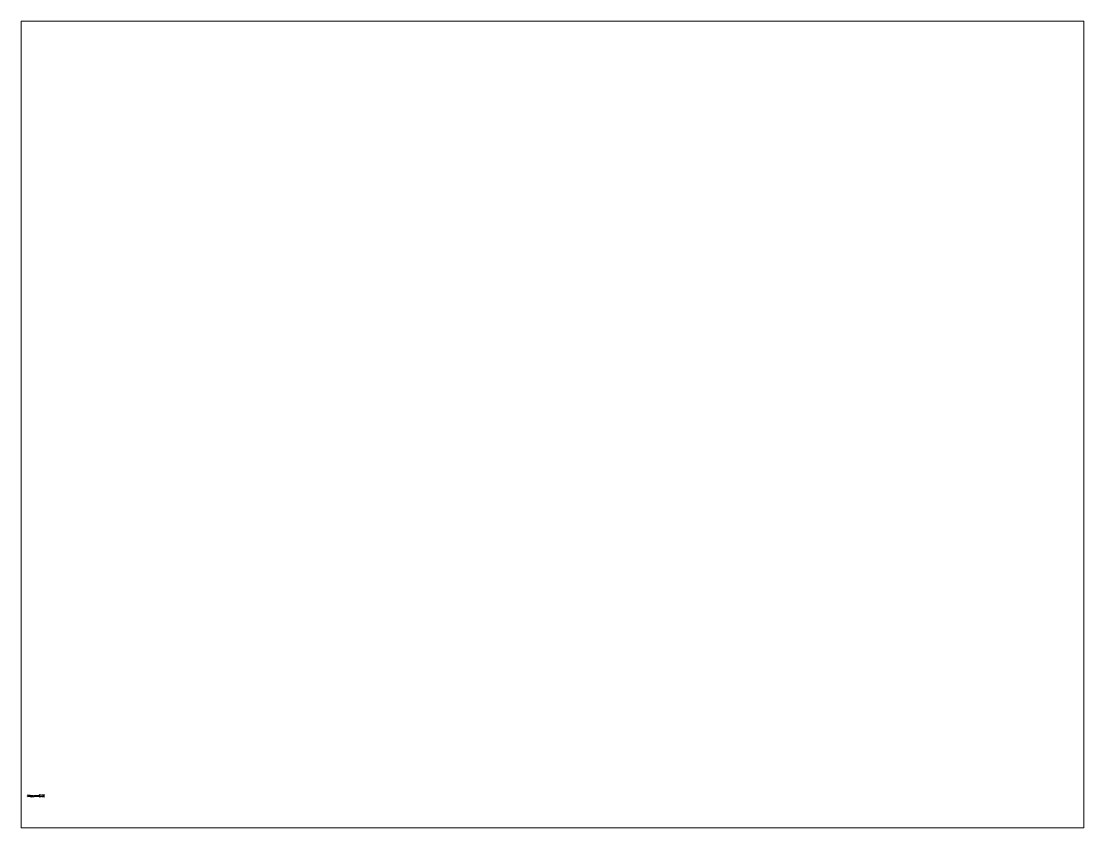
# Paper-space layout 'Layout1' of a CAD drawing. Header units: metres. Extents: x 26 to 231, y 20 to 176.
# The model-space entities are those that its viewports show. They can reach past a viewport. Long polylines and large blocks are cut down to what shows.
import ezdxf

# ---------------------------------------------------------------- set-up
doc = ezdxf.new("R2010")
doc.units = ezdxf.units.M
doc.header["$LTSCALE"] = 0.2

msp = doc.modelspace()

# ---------------------------------------------------------------- linework, layer by layer
for p, q in [((0, 0.38), (6.8, -0.37)), ((6.8, 0.38), (0, -0.37)), ((0, 0.07), (1.27, 0.07)), ((3.13, 0.08), (2.63, 0.08)), ((4.75, 0.08), (3.13, 0.08)), ((4.75, 0.38), (4.75, 0.08)), ((6.8, 0), (4.75, 0.38)), ((4.75, -0.37), (6.8, 0)), ((3.13, -0.08), (4.75, -0.08)), ((4.75, -0.08), (4.75, -0.37))]:
    msp.add_line(p, q)
msp.add_lwpolyline([(0.77, -0.08), (0, -0.07), (0, 0.07)])
at = {"linetype": 'Continuous'}
for major_axis, ratio, start_param, end_param in [((0.72, 0), 0.333997, 2.824404, 6.603729), ((1.2, 0), 0.3125, -2.940235, -1.866765)]:
    msp.add_ellipse((1.95, 0), major_axis=major_axis, ratio=ratio, start_param=start_param, end_param=end_param, dxfattribs=at)
at = {"linetype": 'Continuous', "extrusion": (0, 0, -1)}
msp.add_ellipse((1.95, 0), major_axis=(1.2, 0), ratio=0.312521, start_param=0.201564, end_param=1.866711, dxfattribs=at)

psp = doc.layouts.get("Layout1")

# ---------------------------------------------------------------- viewports
at = {"layer": '0'}
psp.add_viewport(center=(128.5, 97.5), size=(205.6, 156), view_center_point=(210, 148.5), view_height=322.4409, dxfattribs=at)

doc.saveas('drawing.dxf')
